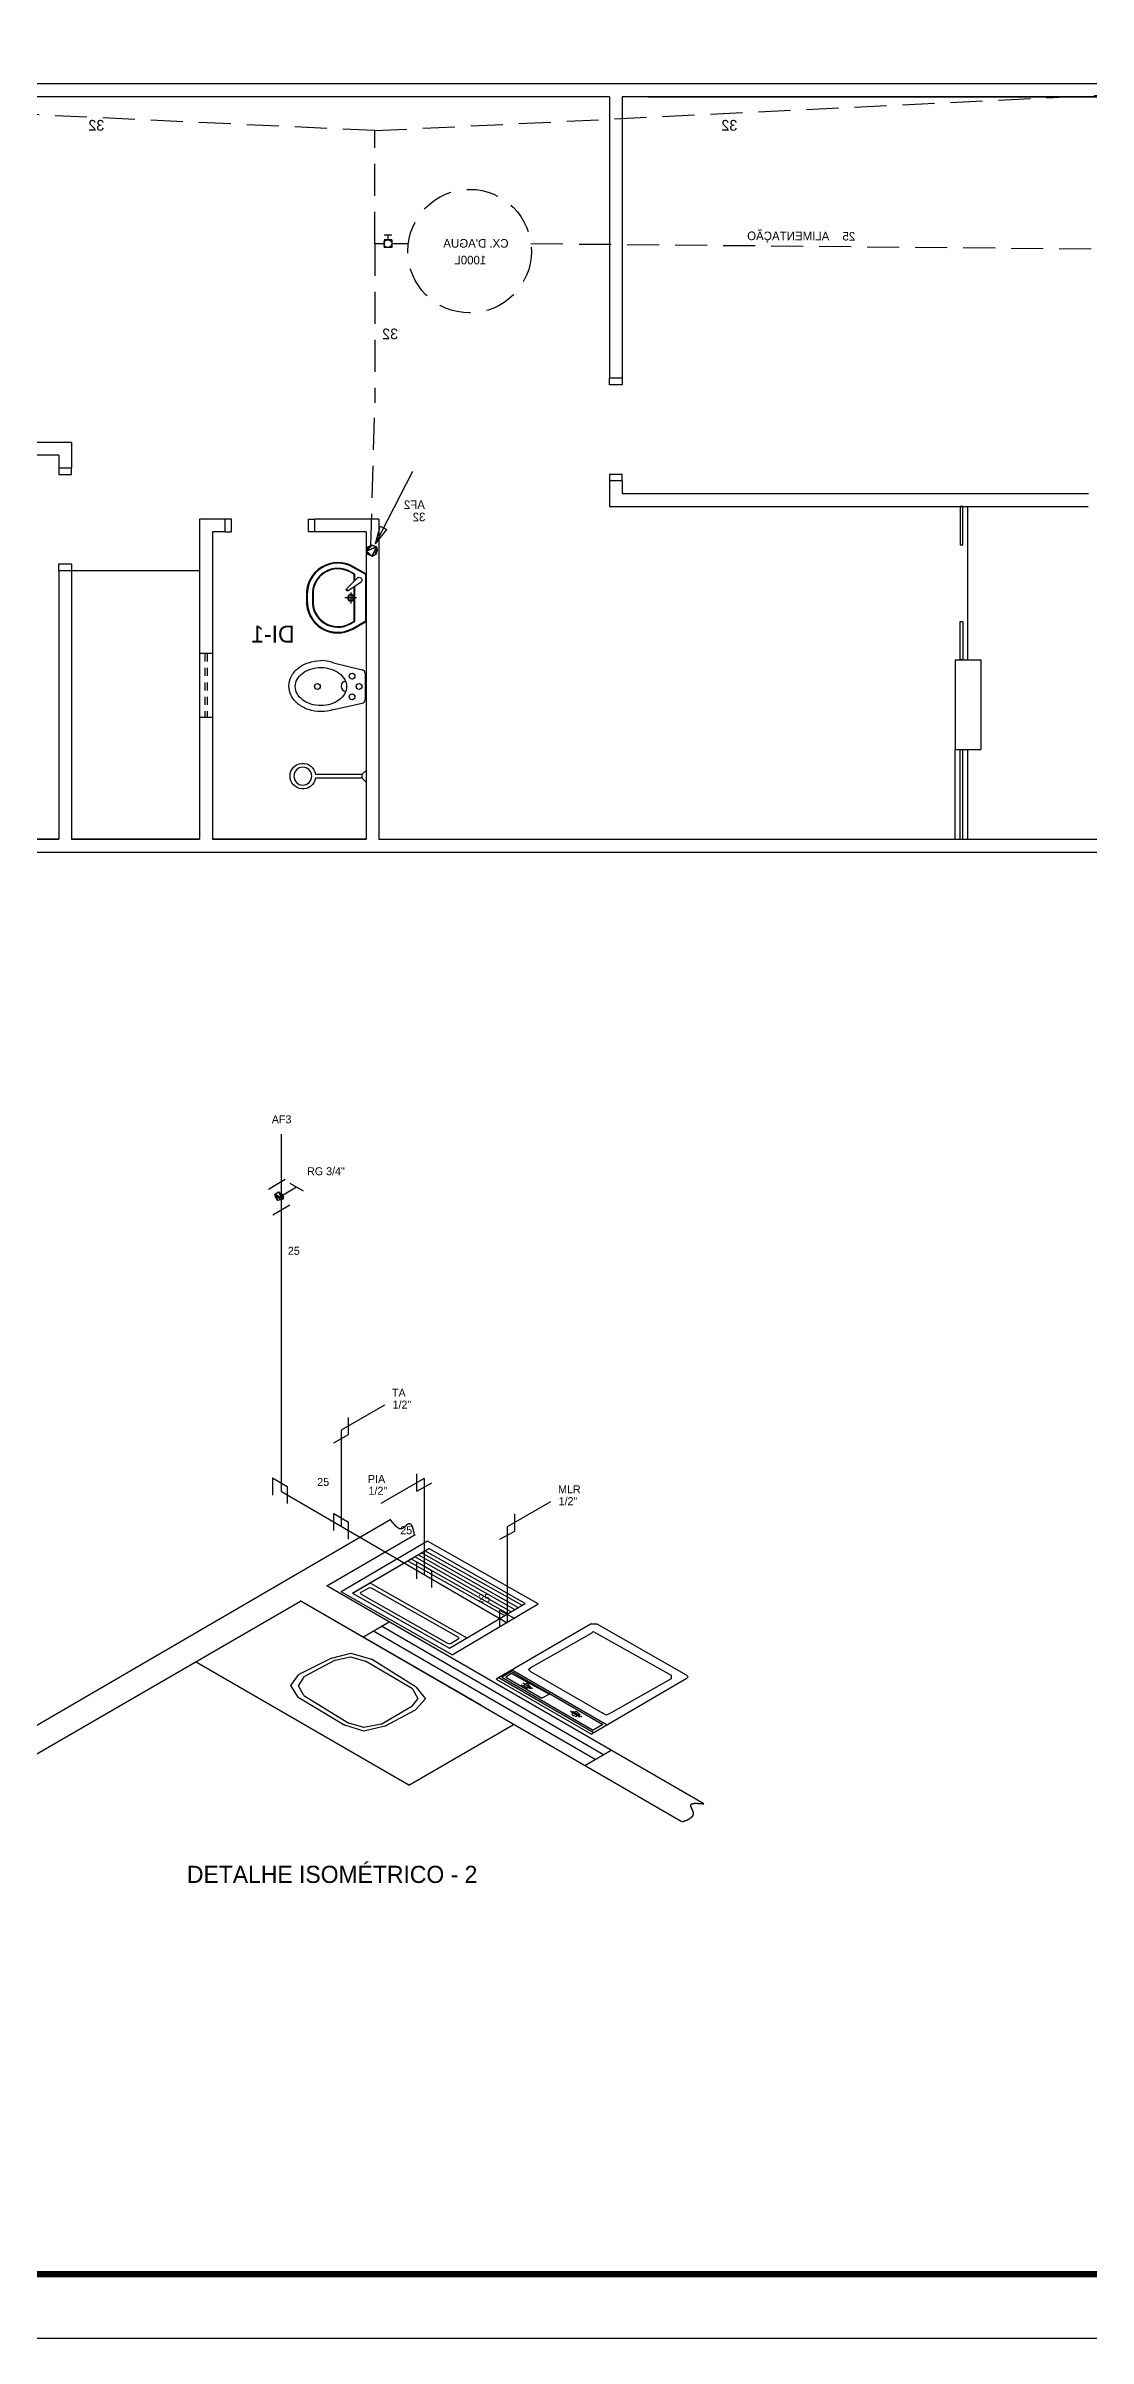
# Model space of a CAD drawing. Extents: x 1223 to 2114, y 507 to 973.
# Drawn here: x 2018.12 to 2034.39, y 603.36 to 639.17 of the extents above; entities that cross this region are included whole.
import ezdxf

# ---------------------------------------------------------------- set-up
doc = ezdxf.new("R2010")
doc.units = 0
doc.header["$MEASUREMENT"] = 0
doc.linetypes.add('DASHED', pattern=[0.75, 0.5, -0.25])
doc.linetypes.add('HIDDEN2', pattern=[0.1875, 0.125, -0.0625])
doc.layers.get('0').update_dxf_attribs({"linetype": 'CONTINUOUS'})
doc.layers.get('DEFPOINTS').update_dxf_attribs({"linetype": 'CONTINUOUS'})
for name, color, linetype in [('03', 3, 'CONTINUOUS'), ('BANHO_COZINHA', 7, 'CONTINUOUS'), ('FORMATO', 4, 'CONTINUOUS'), ('HS', 5, 'CONTINUOUS'), ('JANELAS', 8, 'CONTINUOUS'), ('JANELAS_EX', 4, 'CONTINUOUS'), ('NOME', 2, 'CONTINUOUS'), ('PAREDE', 2, 'CONTINUOUS'), ('PORTAS', 4, 'CONTINUOUS'), ('PROJECAO', 7, 'HIDDEN2'), ('REBAIXO', 8, 'CONTINUOUS')]:
    doc.layers.add(name, color=color, linetype=linetype)

# ---------------------------------------------------------------- blocks, each defined once
blk = doc.blocks.new('LAVAT2')
at = {"layer": 'BANHO_COZINHA'}
for p, q in [((-0.154, 0.073), (-0.07, 0.157)), ((-0.121, 0.042), (-0.053, 0.143)), ((-0.053, 0.143), (-0.07, 0.157)), ((-0.042, 0.122), (0.045, 0.122)), ((0, 0.079), (0, 0.17))]:
    blk.add_line(p, q, dxfattribs=at)
for points in [[(-0.019, 0.468), (0.019, 0.468, -0.595397), (0.242, 0.101), (0.184, 0), (-0.184, 0), (-0.242, 0.101, -0.595397)], [(-0.019, 0.462), (0.019, 0.462, -0.59561), (0.237, 0.104), (0.181, 0.006), (-0.181, 0.006), (-0.237, 0.104, -0.59561)]]:
    blk.add_lwpolyline(points, format="xyb", close=True, dxfattribs=at)
for points in [[(-0.135, 0.092), (-0.184, 0.092), (-0.203, 0.124, -0.598795), (-0.019, 0.422), (0.019, 0.422, -0.599099), (0.203, 0.124), (0.184, 0.092), (-0.088, 0.092)], [(-0.13, 0.097), (-0.182, 0.097), (-0.199, 0.126, -0.599051), (-0.019, 0.417), (0.019, 0.417, -0.599358), (0.199, 0.126), (0.182, 0.097), (-0.084, 0.097)], [(-0.153, 0.074, 1.201911), (-0.117, 0.048, 1.201911)]]:
    blk.add_lwpolyline(points, format="xyb", dxfattribs=at)
for radius in [0.0263, 0.0209]:
    blk.add_circle((0, 0.122), radius, dxfattribs=at)
blk.add_arc((-0.065, 0.146), 0.012, 346.1488, 114.5815, dxfattribs=at)
blk = doc.blocks.new('CHUV')
at = {"layer": 'BANHO_COZINHA'}
for p, q in [((0, 0.045), (0, -0.045)), ((0.03, 0.015), (0, 0.045)), ((0.395, 0.015), (0.03, 0.015)), ((0.03, -0.015), (0.03, 0.015)), ((0, -0.045), (0.03, -0.015)), ((0.03, -0.015), (0.395, -0.015))]:
    blk.add_line(p, q, dxfattribs=at)
blk.add_circle((0.494, 0.001), 0.07, dxfattribs=at)
blk.add_arc((0.494, 0.001), 0.1, 189.1456, 171.891, dxfattribs=at)

msp = doc.modelspace()

# ---------------------------------------------------------------- linework, layer by layer
at = {"color": 1}
for points in [[(2023.2637, 631.38864), (2023.84614, 632.52409)], [(2023.2637, 631.38864), (2023.33852, 631.66243)], [(2023.2637, 631.38864), (2023.43806, 631.60948)], [(2023.33852, 631.66243), (2023.43806, 631.60948)], [(2021.79724, 621.23263), (2021.82292, 621.21778), (2021.81891, 621.15156), (2021.77838, 621.14072), (2021.73784, 621.12989), (2021.70132, 621.18527), (2021.69048, 621.2258), (2021.74586, 621.26233), (2021.79724, 621.23263)], [(2021.69048, 621.2258), (2021.74586, 621.26233), (2021.81891, 621.15156), (2021.69048, 621.2258)], [(2021.69048, 621.2258), (2021.74586, 621.26233), (2021.81891, 621.15156), (2021.69048, 621.2258)], [(2021.69048, 621.2258), (2021.73784, 621.12989), (2021.70132, 621.18527), (2021.69048, 621.2258)], [(2021.69048, 621.2258), (2021.73784, 621.12989), (2021.70132, 621.18527), (2021.69048, 621.2258)], [(2021.73784, 621.12989), (2021.69048, 621.2258), (2021.77838, 621.14072), (2021.73784, 621.12989)], [(2021.73784, 621.12989), (2021.69048, 621.2258), (2021.77838, 621.14072), (2021.73784, 621.12989)], [(2021.81891, 621.15156), (2021.77838, 621.14072), (2021.69048, 621.2258), (2021.81891, 621.15156)], [(2021.81891, 621.15156), (2021.77838, 621.14072), (2021.69048, 621.2258), (2021.81891, 621.15156)], [(2021.79724, 621.23263), (2021.81891, 621.15156), (2021.74586, 621.26233), (2021.79724, 621.23263)], [(2021.79724, 621.23263), (2021.81891, 621.15156), (2021.74586, 621.26233), (2021.79724, 621.23263)], [(2021.81891, 621.15156), (2021.79724, 621.23263), (2021.82292, 621.21778), (2021.81891, 621.15156)], [(2021.81891, 621.15156), (2021.79724, 621.23263), (2021.82292, 621.21778), (2021.81891, 621.15156)]]:
    msp.add_lwpolyline(points, dxfattribs=at)
at = {"color": 6}
for points in [[(2021.79665, 616.58048), (2021.79665, 622.16258)], [(2023.40478, 617.93161), (2022.72852, 617.53993)], [(2022.72852, 617.53993), (2022.72852, 616.03841)], [(2024.0251, 616.7857), (2023.34884, 616.39402)], [(2024.0251, 616.7857), (2024.0251, 615.28417)], [(2021.79665, 616.58048), (2025.32169, 614.52993)], [(2025.99795, 616.42313), (2025.32169, 616.03146)], [(2025.32169, 616.03146), (2025.32169, 614.52993)]]:
    msp.add_lwpolyline(points, dxfattribs=at)
at = {"color": 3}
for points in [[(2021.85258, 621.45475), (2021.59051, 621.29782)], [(2022.02961, 621.33819), (2021.76754, 621.18126)], [(2021.92686, 621.39758), (2022.13235, 621.27879)], [(2021.92339, 621.05719), (2021.66132, 620.90026)], [(2022.844, 617.47292), (2022.844, 617.73994)], [(2022.61023, 617.34388), (2022.844, 617.47292)], [(2021.65425, 616.7941), (2021.88566, 616.66088)], [(2021.65425, 616.7941), (2021.65425, 616.52708)], [(2021.88566, 616.66088), (2021.88566, 616.39386)], [(2023.90681, 616.58964), (2023.90681, 616.85666)], [(2023.90681, 616.58964), (2024.14058, 616.71869)], [(2022.61304, 616.23893), (2022.844, 616.10491)], [(2022.61304, 615.9719), (2022.61304, 616.23893)], [(2022.844, 615.83788), (2022.844, 616.10491)], [(2025.20339, 615.83541), (2025.43716, 615.96445)], [(2025.43716, 615.96445), (2025.43716, 616.23147)], [(2023.90963, 615.48469), (2024.14058, 615.35067)], [(2023.90963, 615.21767), (2023.90963, 615.48469)], [(2024.14058, 615.08365), (2024.14058, 615.35067)], [(2025.20621, 614.73046), (2025.43716, 614.59644)], [(2025.20621, 614.46343), (2025.20621, 614.73046)]]:
    msp.add_lwpolyline(points, dxfattribs=at)
at = {"color": 4}
for points in [[(2016.13691, 611.86658), (2023.50071, 616.15017)], [(2022.5038, 615.11075), (2023.88092, 615.90892)], [(2024.07768, 615.80757), (2022.72805, 615.01645)], [(2022.90245, 614.99513), (2024.09374, 615.69407)], [(2024.0938, 615.68649), (2022.91003, 614.99519)], [(2025.4423, 614.73526), (2023.92789, 615.59425)], [(2025.49508, 614.76599), (2023.98067, 615.62498)], [(2025.5478, 614.80429), (2024.03345, 615.6557)], [(2025.80516, 614.82908), (2024.07768, 615.80757)], [(2025.60058, 614.83501), (2024.09374, 615.69407)], [(2025.27638, 614.64302), (2023.76197, 615.50201)], [(2025.32916, 614.67375), (2023.81475, 615.53274)], [(2025.38194, 614.70447), (2023.87511, 615.56353)], [(2016.52193, 611.64368), (2022.09136, 614.8717)], [(2024.9059, 613.24223), (2022.08734, 614.87403)], [(2028.0397, 611.42793), (2022.08734, 614.87403)], [(2023.99131, 614.248), (2022.5027, 615.11139)], [(2028.3911, 611.70232), (2022.5027, 615.11139)], [(2024.46316, 614.03045), (2022.72805, 615.01645)], [(2022.90245, 614.99513), (2024.41686, 614.13613)], [(2023.03892, 614.98107), (2023.03123, 614.99616), (2023.03868, 615.01137)], [(2023.03868, 615.01137), (2023.15182, 615.07289)], [(2023.03892, 614.98107), (2024.38595, 614.21164)], [(2023.15182, 615.07289), (2023.17448, 615.08064), (2023.20484, 615.07331)], [(2023.17387, 615.15639), (2024.68828, 614.2974)], [(2023.20484, 615.07331), (2024.55181, 614.31145)], [(2023.06533, 614.30783), (2023.47861, 614.54639)], [(2024.41686, 614.13613), (2025.60058, 614.83501)], [(2024.46316, 614.03045), (2025.80516, 614.82908)], [(2026.63169, 614.51443), (2025.14983, 613.65127)], [(2026.63169, 614.51443), (2026.66136, 614.51448), (2026.7207, 614.51459)], [(2026.7207, 614.51459), (2028.11663, 613.71611)], [(2026.69576, 612.39701), (2023.23053, 614.40319)], [(2026.82269, 612.47028), (2023.35747, 614.47646)], [(2024.38595, 614.21164), (2024.41193, 614.20027), (2024.44724, 614.2111)], [(2024.44655, 614.21213), (2024.55205, 614.28115)], [(2024.55181, 614.31145), (2024.56708, 614.29643), (2024.55205, 614.28115)], [(2026.63197, 614.36608), (2025.68355, 613.83028)], [(2026.63197, 614.36608), (2026.66158, 614.39581), (2026.72097, 614.36625)], [(2026.72097, 614.36625), (2027.87928, 613.71567)], [(2022.11691, 612.95788), (2020.45221, 613.92165)], [(2022.57656, 613.97831), (2022.06505, 613.72523)], [(2022.63506, 613.94703), (2022.15321, 613.69313)], [(2022.57656, 613.97831), (2022.87558, 614.05915), (2023.19938, 613.96122)], [(2022.63506, 613.94703), (2022.87395, 613.99983), (2023.10959, 613.934)], [(2023.83964, 613.49844), (2023.10959, 613.934)], [(2023.89977, 613.52647), (2023.19938, 613.96122)], [(2025.38691, 613.80006), (2026.87196, 612.94241)], [(2025.68366, 613.77094), (2025.65393, 613.80055), (2025.68355, 613.83028)], [(2022.05528, 613.36934), (2021.94153, 613.55054), (2022.06505, 613.72523)], [(2022.14507, 613.39655), (2022.06016, 613.54729), (2022.15321, 613.69313)], [(2023.83964, 613.49844), (2023.92454, 613.3477), (2023.83231, 613.23151)], [(2023.89977, 613.52647), (2024.04317, 613.34445), (2023.89, 613.17057)], [(2025.14983, 613.65127), (2026.63488, 612.79362)], [(2025.17945, 613.681), (2026.6645, 612.82335)], [(2025.38697, 613.77039), (2025.23879, 613.68111)], [(2025.23879, 613.68111), (2026.66444, 612.85301)], [(2025.38702, 613.74072), (2025.29812, 613.68122)], [(2025.29812, 613.68122), (2025.86244, 613.3559)], [(2025.38697, 613.77039), (2026.81262, 612.9423)], [(2025.38702, 613.74072), (2025.98101, 613.41546)], [(2025.5357, 613.56298), (2025.68415, 613.50392)], [(2025.56531, 613.59271), (2025.71382, 613.50397)], [(2025.56542, 613.53337), (2025.59504, 613.56309), (2025.62465, 613.59282), (2025.65437, 613.5632), (2025.6841, 613.53359), (2025.65443, 613.53353), (2025.62481, 613.50381), (2025.59509, 613.53342), (2025.56542, 613.53337)], [(2025.68366, 613.77094), (2026.81229, 613.12031)], [(2028.11674, 613.65678), (2026.63488, 612.79362)], [(2027.87939, 613.65634), (2026.93097, 613.12053)], [(2027.87928, 613.71567), (2027.87933, 613.686), (2027.87939, 613.65634)], [(2028.11663, 613.71611), (2028.14636, 613.6865), (2028.11674, 613.65678)], [(2022.05528, 613.36934), (2022.78533, 612.93377)], [(2022.14507, 613.39655), (2022.84546, 612.9618)], [(2023.34964, 612.94796), (2023.83231, 613.23151)], [(2023.40814, 612.91668), (2023.89, 613.17057)], [(2025.98101, 613.41546), (2025.86244, 613.3559)], [(2026.30786, 613.14905), (2026.45637, 613.06031)], [(2026.33753, 613.1491), (2026.48604, 613.06037)], [(2026.33764, 613.08976), (2026.33759, 613.11943), (2026.39687, 613.14921), (2026.42659, 613.1196), (2026.45632, 613.08998), (2026.42665, 613.08993), (2026.39704, 613.0602), (2026.33764, 613.08976)], [(2026.93097, 613.12053), (2026.87169, 613.09075), (2026.81229, 613.12031)], [(2023.7816, 611.99411), (2022.11691, 612.95788)], [(2023.40814, 612.91668), (2023.07946, 612.83666), (2022.78533, 612.93377)], [(2023.34964, 612.94796), (2023.08109, 612.89597), (2022.84546, 612.9618)], [(2023.7816, 611.99411), (2025.42075, 612.94416)], [(2026.81262, 612.9423), (2026.66444, 612.85301)], [(2026.53055, 612.30165), (2026.94383, 612.54021)]]:
    msp.add_lwpolyline(points, dxfattribs=at)
for points in [[(2023.5, 616.139, 0), (2023.5, 616.136, 0), (2023.5, 616.133, 0), (2023.51, 616.13, 0), (2023.51, 616.127, 0), (2023.51, 616.124, 0), (2023.51, 616.121, 0), (2023.51, 616.118, 0), (2023.52, 616.115, 0), (2023.52, 616.112, 0), (2023.52, 616.109, 0), (2023.52, 616.106, 0), (2023.53, 616.103, 0), (2023.53, 616.101, 0), (2023.53, 616.098, 0), (2023.53, 616.095, 0), (2023.54, 616.092, 0), (2023.54, 616.089, 0), (2023.54, 616.086, 0), (2023.54, 616.083, 0), (2023.54, 616.081, 0), (2023.55, 616.078, 0), (2023.55, 616.075, 0), (2023.55, 616.072, 0), (2023.55, 616.07, 0), (2023.56, 616.067, 0), (2023.56, 616.065, 0), (2023.56, 616.062, 0), (2023.56, 616.059, 0), (2023.57, 616.057, 0), (2023.57, 616.055, 0), (2023.57, 616.052, 0), (2023.57, 616.05, 0), (2023.57, 616.047, 0), (2023.58, 616.045, 0), (2023.58, 616.043, 0), (2023.58, 616.041, 0), (2023.58, 616.039, 0), (2023.59, 616.037, 0), (2023.59, 616.034, 0), (2023.59, 616.033, 0), (2023.59, 616.031, 0), (2023.6, 616.029, 0), (2023.6, 616.027, 0), (2023.6, 616.025, 0), (2023.6, 616.023, 0), (2023.61, 616.022, 0), (2023.61, 616.02, 0), (2023.61, 616.019, 0), (2023.61, 616.017, 0), (2023.61, 616.016, 0), (2023.62, 616.015, 0), (2023.62, 616.013, 0), (2023.62, 616.012, 0), (2023.62, 616.011, 0), (2023.63, 616.01, 0), (2023.63, 616.009, 0), (2023.63, 616.008, 0), (2023.63, 616.007, 0), (2023.64, 616.007, 0), (2023.64, 616.006, 0), (2023.64, 616.006, 0), (2023.64, 616.005, 0), (2023.65, 616.005, 0), (2023.65, 616.004, 0), (2023.65, 616.004, 0), (2023.65, 616.004, 0), (2023.66, 616.004, 0), (2023.66, 616.004, 0), (2023.66, 616.004, 0), (2023.66, 616.004, 0), (2023.67, 616.005, 0), (2023.67, 616.005, 0), (2023.67, 616.006, 0), (2023.67, 616.006, 0), (2023.68, 616.007, 0), (2023.68, 616.008, 0), (2023.68, 616.009, 0), (2023.68, 616.01, 0), (2023.69, 616.011, 0), (2023.69, 616.012, 0), (2023.69, 616.014, 0), (2023.69, 616.015, 0), (2023.7, 616.017, 0), (2023.7, 616.018, 0), (2023.7, 616.02, 0), (2023.7, 616.022, 0), (2023.71, 616.023, 0), (2023.71, 616.025, 0), (2023.71, 616.027, 0), (2023.71, 616.029, 0), (2023.72, 616.031, 0), (2023.72, 616.033, 0), (2023.72, 616.035, 0), (2023.72, 616.037, 0), (2023.73, 616.039, 0), (2023.73, 616.042, 0), (2023.73, 616.044, 0), (2023.73, 616.046, 0), (2023.74, 616.048, 0), (2023.74, 616.05, 0), (2023.74, 616.052, 0), (2023.74, 616.054, 0), (2023.75, 616.056, 0), (2023.75, 616.058, 0), (2023.75, 616.06, 0), (2023.75, 616.062, 0), (2023.75, 616.064, 0), (2023.76, 616.066, 0), (2023.76, 616.068, 0), (2023.76, 616.069, 0), (2023.76, 616.071, 0), (2023.77, 616.072, 0), (2023.77, 616.074, 0), (2023.77, 616.075, 0), (2023.77, 616.076, 0), (2023.77, 616.078, 0), (2023.78, 616.079, 0), (2023.78, 616.08, 0), (2023.78, 616.08, 0), (2023.78, 616.081, 0), (2023.78, 616.082, 0), (2023.79, 616.082, 0), (2023.79, 616.082, 0), (2023.79, 616.083, 0), (2023.79, 616.083, 0), (2023.79, 616.083, 0), (2023.8, 616.082, 0), (2023.8, 616.082, 0), (2023.8, 616.082, 0), (2023.8, 616.081, 0), (2023.8, 616.08, 0), (2023.8, 616.08, 0), (2023.81, 616.079, 0), (2023.81, 616.078, 0), (2023.81, 616.077, 0), (2023.81, 616.075, 0), (2023.81, 616.074, 0), (2023.81, 616.072, 0), (2023.81, 616.071, 0), (2023.82, 616.069, 0), (2023.82, 616.068, 0), (2023.82, 616.066, 0), (2023.82, 616.064, 0), (2023.82, 616.062, 0), (2023.82, 616.06, 0), (2023.82, 616.057, 0), (2023.83, 616.055, 0), (2023.83, 616.053, 0), (2023.83, 616.05, 0), (2023.83, 616.048, 0), (2023.83, 616.045, 0), (2023.83, 616.042, 0), (2023.83, 616.04, 0), (2023.83, 616.037, 0), (2023.83, 616.034, 0), (2023.84, 616.031, 0), (2023.84, 616.028, 0), (2023.84, 616.025, 0), (2023.84, 616.021, 0), (2023.84, 616.018, 0), (2023.84, 616.015, 0), (2023.84, 616.011, 0), (2023.84, 616.008, 0), (2023.84, 616.004, 0), (2023.85, 616.001, 0), (2023.85, 615.997, 0), (2023.85, 615.994, 0), (2023.85, 615.99, 0), (2023.85, 615.986, 0), (2023.85, 615.983, 0), (2023.85, 615.979, 0), (2023.85, 615.975, 0), (2023.85, 615.971, 0), (2023.85, 615.967, 0), (2023.85, 615.963, 0), (2023.86, 615.959, 0), (2023.86, 615.955, 0), (2023.86, 615.951, 0), (2023.86, 615.947, 0), (2023.86, 615.943, 0), (2023.86, 615.939, 0), (2023.86, 615.935, 0), (2023.86, 615.931, 0), (2023.86, 615.926, 0), (2023.86, 615.922, 0), (2023.86, 615.918, 0), (2023.86, 615.914, 0), (2023.87, 615.91, 0), (2023.87, 615.906, 0), (2023.87, 615.901, 0), (2023.87, 615.897, 0)], [(2028.05, 611.422, 0), (2028.05, 611.424, 0), (2028.06, 611.425, 0), (2028.06, 611.426, 0), (2028.06, 611.428, 0), (2028.07, 611.429, 0), (2028.07, 611.43, 0), (2028.07, 611.432, 0), (2028.08, 611.433, 0), (2028.08, 611.434, 0), (2028.08, 611.435, 0), (2028.09, 611.437, 0), (2028.09, 611.438, 0), (2028.1, 611.439, 0), (2028.1, 611.441, 0), (2028.1, 611.442, 0), (2028.11, 611.443, 0), (2028.11, 611.445, 0), (2028.11, 611.446, 0), (2028.12, 611.448, 0), (2028.12, 611.449, 0), (2028.12, 611.45, 0), (2028.13, 611.452, 0), (2028.13, 611.453, 0), (2028.13, 611.455, 0), (2028.14, 611.456, 0), (2028.14, 611.457, 0), (2028.14, 611.459, 0), (2028.14, 611.46, 0), (2028.15, 611.462, 0), (2028.15, 611.463, 0), (2028.15, 611.465, 0), (2028.16, 611.466, 0), (2028.16, 611.468, 0), (2028.16, 611.47, 0), (2028.17, 611.471, 0), (2028.17, 611.473, 0), (2028.17, 611.474, 0), (2028.17, 611.476, 0), (2028.18, 611.478, 0), (2028.18, 611.479, 0), (2028.18, 611.481, 0), (2028.18, 611.483, 0), (2028.19, 611.484, 0), (2028.19, 611.486, 0), (2028.19, 611.488, 0), (2028.19, 611.49, 0), (2028.2, 611.491, 0), (2028.2, 611.493, 0), (2028.2, 611.495, 0), (2028.2, 611.497, 0), (2028.2, 611.499, 0), (2028.21, 611.501, 0), (2028.21, 611.503, 0), (2028.21, 611.505, 0), (2028.21, 611.507, 0), (2028.21, 611.509, 0), (2028.21, 611.511, 0), (2028.22, 611.513, 0), (2028.22, 611.515, 0), (2028.22, 611.517, 0), (2028.22, 611.519, 0), (2028.22, 611.521, 0), (2028.22, 611.524, 0), (2028.22, 611.526, 0), (2028.22, 611.528, 0), (2028.22, 611.53, 0), (2028.23, 611.533, 0), (2028.23, 611.535, 0), (2028.23, 611.537, 0), (2028.23, 611.54, 0), (2028.23, 611.542, 0), (2028.23, 611.545, 0), (2028.23, 611.547, 0), (2028.23, 611.55, 0), (2028.23, 611.553, 0), (2028.23, 611.555, 0), (2028.23, 611.558, 0), (2028.23, 611.56, 0), (2028.23, 611.563, 0), (2028.23, 611.566, 0), (2028.23, 611.569, 0), (2028.23, 611.572, 0), (2028.23, 611.575, 0), (2028.22, 611.577, 0), (2028.22, 611.58, 0), (2028.22, 611.583, 0), (2028.22, 611.586, 0), (2028.22, 611.589, 0), (2028.22, 611.592, 0), (2028.22, 611.595, 0), (2028.22, 611.598, 0), (2028.22, 611.601, 0), (2028.22, 611.604, 0), (2028.21, 611.607, 0), (2028.21, 611.61, 0), (2028.21, 611.613, 0), (2028.21, 611.616, 0), (2028.21, 611.619, 0), (2028.21, 611.622, 0), (2028.21, 611.625, 0), (2028.2, 611.628, 0), (2028.2, 611.631, 0), (2028.2, 611.634, 0), (2028.2, 611.636, 0), (2028.2, 611.639, 0), (2028.2, 611.642, 0), (2028.2, 611.645, 0), (2028.2, 611.648, 0), (2028.2, 611.65, 0), (2028.19, 611.653, 0), (2028.19, 611.656, 0), (2028.19, 611.658, 0), (2028.19, 611.661, 0), (2028.19, 611.663, 0), (2028.19, 611.665, 0), (2028.19, 611.668, 0), (2028.19, 611.67, 0), (2028.19, 611.672, 0), (2028.19, 611.674, 0), (2028.19, 611.677, 0), (2028.19, 611.679, 0), (2028.19, 611.681, 0), (2028.19, 611.682, 0), (2028.19, 611.684, 0), (2028.19, 611.686, 0), (2028.19, 611.688, 0), (2028.19, 611.689, 0), (2028.19, 611.691, 0), (2028.19, 611.692, 0), (2028.2, 611.694, 0), (2028.2, 611.695, 0), (2028.2, 611.697, 0), (2028.2, 611.698, 0), (2028.2, 611.699, 0), (2028.2, 611.7, 0), (2028.2, 611.701, 0), (2028.21, 611.702, 0), (2028.21, 611.703, 0), (2028.21, 611.704, 0), (2028.21, 611.705, 0), (2028.21, 611.706, 0), (2028.22, 611.707, 0), (2028.22, 611.707, 0), (2028.22, 611.708, 0), (2028.22, 611.708, 0), (2028.22, 611.709, 0), (2028.23, 611.71, 0), (2028.23, 611.71, 0), (2028.23, 611.71, 0), (2028.24, 611.711, 0), (2028.24, 611.711, 0), (2028.24, 611.712, 0), (2028.24, 611.712, 0), (2028.25, 611.712, 0), (2028.25, 611.712, 0), (2028.25, 611.712, 0), (2028.26, 611.712, 0), (2028.26, 611.713, 0), (2028.26, 611.713, 0), (2028.27, 611.713, 0), (2028.27, 611.713, 0), (2028.27, 611.713, 0), (2028.28, 611.712, 0), (2028.28, 611.712, 0), (2028.28, 611.712, 0), (2028.29, 611.712, 0), (2028.29, 611.712, 0), (2028.3, 611.712, 0), (2028.3, 611.711, 0), (2028.3, 611.711, 0), (2028.31, 611.711, 0), (2028.31, 611.711, 0), (2028.32, 611.71, 0), (2028.32, 611.71, 0), (2028.32, 611.71, 0), (2028.33, 611.709, 0), (2028.33, 611.709, 0), (2028.34, 611.709, 0), (2028.34, 611.708, 0), (2028.34, 611.708, 0), (2028.35, 611.707, 0), (2028.35, 611.707, 0), (2028.36, 611.706, 0), (2028.36, 611.706, 0), (2028.37, 611.705, 0), (2028.37, 611.705, 0), (2028.37, 611.705, 0), (2028.38, 611.704, 0), (2028.38, 611.704, 0), (2028.39, 611.703, 0), (2028.39, 611.703, 0)]]:
    msp.add_polyline3d(points, dxfattribs=at)
at = {"layer": '03', "color": 6, "linetype": 'DASHED'}
for p, q in [((2023.25278, 637.84189), (2013.55103, 638.2935)), ((2023.25278, 637.84189), (2035.84236, 638.45783)), ((2023.25278, 636.07514), (2023.25278, 637.84189)), ((2023.25278, 636.07514), (2023.25278, 633.58929)), ((2023.7757, 636.07514), (2023.51918, 636.07514)), ((2025.69166, 636.07781), (2036.37878, 635.97708)), ((2023.19301, 631.35718), (2023.25278, 633.58929))]:
    msp.add_line(p, q, dxfattribs=at)
msp.add_circle((2024.73384, 635.95959), 0.96509, dxfattribs=at)
at = {"layer": 'BANHO_COZINHA'}
for p, q in [((2022.60661, 629.5304), (2023.05681, 629.41869)), ((2023.10236, 629.36045), (2023.10236, 628.95562)), ((2022.60661, 628.79832), (2023.05526, 628.89702))]:
    msp.add_line(p, q, dxfattribs=at)
msp.add_lwpolyline([(2022.60773, 628.79869, -0.00058011), (2022.60661, 628.79832, -0.07972988), (2022.41058, 628.76686, -0.07972988), (2022.21455, 628.79832, -0.08864412), (2022.05718, 628.88329, -0.10507242), (2021.94685, 629.0171, -0.12061605), (2021.9108, 629.16436, -0.12061605), (2021.94685, 629.31162, -0.10507242), (2022.05718, 629.44543, -0.08864412), (2022.21455, 629.5304, -0.07972988), (2022.41058, 629.56186, -0.07972988)], format="xyb", dxfattribs=at)
msp.add_lwpolyline([(2022.41058, 629.45493, -0.07489207), (2022.56832, 629.43117, -0.0853966), (2022.6933, 629.36778, -0.10617901), (2022.7821, 629.26642, -0.12766078), (2022.8104, 629.15739, -0.12766078), (2022.7821, 629.04836, -0.10617901), (2022.6933, 628.94699, -0.0853966), (2022.56832, 628.8836, -0.07489207), (2022.41058, 628.85984, -0.07489207), (2022.25284, 628.8836, -0.0853966), (2022.12786, 628.94699, -0.10617901), (2022.03906, 629.04836, -0.12766078), (2022.01076, 629.15739, -0.12766078), (2022.03906, 629.26642, -0.10617901), (2022.12786, 629.36778, -0.0853966), (2022.25284, 629.43117, -0.07489207)], format="xyb", close=True, dxfattribs=at)
for centre in [(2022.35593, 629.15784), (2022.89681, 629.31984), (2023.00666, 629.15784), (2022.89681, 628.99585)]:
    msp.add_circle(centre, 0.04517, dxfattribs=at)
for centre, radius, start, end in [((2022.41058, 628.93537), 0.62649, 71.765829, 90), ((2022.44755, 629.04759), 0.50834, 71.632877, 71.765829), ((2022.80559, 629.16206), 0.08, 98.237397, 264.202735), ((2023.04236, 629.36045), 0.06, 0, 76.064654), ((2023.04236, 628.95562), 0.06, 282.407223, 0)]:
    msp.add_arc(centre, radius, start, end, dxfattribs=at)
at = {"layer": 'DEFPOINTS', "color": 8, "linetype": 'ByBlock'}
for p in [(2026.91606, 636.07229), (2018.31606, 626.77229)]:
    msp.add_point(p, dxfattribs=at)
at = {"layer": 'FORMATO'}
msp.add_lwpolyline([(1992.82972, 603.35629), (2074.42972, 603.35629), (2074.42972, 662.75629), (1992.82972, 662.75629)], close=True, dxfattribs=at)
at = {"layer": 'FORMATO', "const_width": 0.1}
msp.add_lwpolyline([(1993.82972, 604.35629), (2073.42972, 604.35629), (2073.42972, 661.75629), (1993.82972, 661.75629)], close=True, dxfattribs=at)
at = {"layer": 'HS'}
for p, q in [((2023.39918, 636.07514), (2023.25278, 636.07514)), ((2023.51918, 636.20977), (2023.39918, 636.20977)), ((2023.51918, 636.13777), (2023.39918, 636.13777)), ((2023.39918, 636.13777), (2023.39918, 636.01777)), ((2023.51918, 636.01777), (2023.39918, 636.01777)), ((2023.45918, 636.13777), (2023.45918, 636.20977)), ((2023.51918, 636.13777), (2023.51918, 636.01777))]:
    msp.add_line(p, q, dxfattribs=at)
for points in [[(2023.12231, 631.285), (2023.14475, 631.34109), (2023.21206, 631.36353), (2023.26816, 631.34109), (2023.2906, 631.285), (2023.26816, 631.21768), (2023.21206, 631.19524), (2023.14475, 631.21768), (2023.12231, 631.285)], [(2023.27938, 631.34109), (2023.21206, 631.36353), (2023.12231, 631.27378), (2023.27938, 631.34109)], [(2023.27938, 631.34109), (2023.21206, 631.36353), (2023.12231, 631.27378), (2023.27938, 631.34109)], [(2023.15597, 631.34109), (2023.12231, 631.27378), (2023.21206, 631.36353), (2023.15597, 631.34109)], [(2023.15597, 631.34109), (2023.12231, 631.27378), (2023.21206, 631.36353), (2023.15597, 631.34109)], [(2023.12231, 631.27378), (2023.15597, 631.34109), (2023.12231, 631.285), (2023.12231, 631.27378)], [(2023.12231, 631.27378), (2023.15597, 631.34109), (2023.12231, 631.285), (2023.12231, 631.27378)], [(2023.12231, 631.285), (2023.12231, 631.285), (2023.15597, 631.34109), (2023.12231, 631.285)], [(2023.12231, 631.285), (2023.12231, 631.285), (2023.15597, 631.34109), (2023.12231, 631.285)], [(2023.12231, 631.27378), (2023.21206, 631.19524), (2023.27938, 631.34109), (2023.12231, 631.27378)], [(2023.12231, 631.27378), (2023.21206, 631.19524), (2023.27938, 631.34109), (2023.12231, 631.27378)], [(2023.26816, 631.2289), (2023.27938, 631.34109), (2023.21206, 631.19524), (2023.26816, 631.2289)], [(2023.26816, 631.2289), (2023.27938, 631.34109), (2023.21206, 631.19524), (2023.26816, 631.2289)], [(2023.27938, 631.34109), (2023.26816, 631.2289), (2023.2906, 631.30743), (2023.27938, 631.34109)], [(2023.27938, 631.34109), (2023.26816, 631.2289), (2023.2906, 631.30743), (2023.27938, 631.34109)], [(2023.21206, 631.19524), (2023.12231, 631.27378), (2023.15597, 631.21768), (2023.21206, 631.19524)], [(2023.21206, 631.19524), (2023.12231, 631.27378), (2023.15597, 631.21768), (2023.21206, 631.19524)], [(2023.2906, 631.285), (2023.2906, 631.30743), (2023.26816, 631.2289), (2023.2906, 631.285)], [(2023.2906, 631.285), (2023.2906, 631.30743), (2023.26816, 631.2289), (2023.2906, 631.285)]]:
    msp.add_lwpolyline(points, dxfattribs=at)
msp.add_circle((2023.45649, 636.0765), 0.06, dxfattribs=at)
at = {"layer": 'JANELAS', "color": 8}
for p, q in [((2018.51606, 630.97229), (2020.51606, 630.97229)), ((2020.51606, 629.67229), (2020.51606, 628.67229)), ((2020.71606, 629.67229), (2020.71606, 628.67229)), ((2032.39606, 626.77229), (2032.39606, 628.17229)), ((2032.43606, 626.77229), (2032.43606, 628.17229))]:
    msp.add_line(p, q, dxfattribs=at)
at = {"layer": 'JANELAS_EX', "color": 8}
for p, q in [((2032.31606, 626.77229), (2032.31606, 628.17229)), ((2032.51606, 626.77229), (2032.51606, 628.17229))]:
    msp.add_line(p, q, dxfattribs=at)
at = {"layer": 'PAREDE', "color": 8}
for p, q in [((2046.91606, 638.57229), (2002.91606, 638.57229)), ((2026.91606, 638.37229), (2013.51606, 638.37229)), ((2026.91606, 638.37229), (2026.91606, 633.97229)), ((2035.51606, 638.37229), (2027.11606, 638.37229)), ((2027.11606, 638.37229), (2027.11606, 633.97229)), ((2027.51606, 638.37229), (2035.51606, 638.37229)), ((2027.11606, 633.97229), (2026.91606, 633.97229)), ((2018.31606, 632.77229), (2011.11606, 632.77229)), ((2018.51606, 632.97229), (2013.51606, 632.97229)), ((2018.31606, 632.77229), (2018.31606, 632.57229)), ((2018.51606, 632.97229), (2018.51606, 632.57229)), ((2018.31606, 632.57229), (2018.51606, 632.57229)), ((2026.91606, 632.37229), (2026.91606, 631.97229)), ((2027.11606, 632.37229), (2026.91606, 632.37229)), ((2027.11606, 632.37229), (2027.11606, 632.17229)), ((2027.11606, 632.17229), (2034.39846, 632.17229)), ((2020.51606, 631.77229), (2020.51606, 629.67229)), ((2020.91606, 631.77229), (2020.51606, 631.77229)), ((2020.91606, 631.57229), (2020.91606, 631.77229)), ((2023.31606, 631.77229), (2022.31606, 631.77229)), ((2022.31606, 631.57229), (2022.31606, 631.77229)), ((2023.31606, 631.77229), (2023.31606, 626.77229)), ((2026.91606, 631.97229), (2032.31606, 631.97229)), ((2032.31606, 631.97229), (2032.51606, 631.97229)), ((2032.51606, 631.97229), (2034.39315, 631.97229)), ((2020.71606, 631.57229), (2020.71606, 629.67229)), ((2020.91606, 631.57229), (2020.71606, 631.57229)), ((2023.11606, 631.57229), (2022.31606, 631.57229)), ((2023.11606, 631.57229), (2023.11606, 626.77229)), ((2018.31606, 630.97229), (2018.31606, 626.77229)), ((2018.31606, 630.97229), (2018.51606, 630.97229)), ((2018.51606, 630.97229), (2018.51606, 626.77229)), ((2020.71606, 629.67229), (2020.51606, 629.67229)), ((2032.31606, 629.57229), (2032.31606, 628.17229)), ((2032.31606, 629.57229), (2032.71606, 629.57229)), ((2032.71606, 629.57229), (2032.71606, 628.17229)), ((2020.51606, 628.67229), (2020.51606, 626.77229)), ((2020.71606, 628.67229), (2020.51606, 628.67229)), ((2020.71606, 628.67229), (2020.71606, 626.77229)), ((2032.31606, 628.17229), (2032.71606, 628.17229)), ((2018.31606, 626.77229), (2011.11606, 626.77229)), ((2011.31606, 626.77229), (2018.31606, 626.77229)), ((2018.51606, 626.77229), (2020.51606, 626.77229)), ((2020.51606, 626.77229), (2018.51606, 626.77229)), ((2020.71606, 626.77229), (2023.11817, 626.77229)), ((2023.11606, 626.77229), (2020.71606, 626.77229)), ((2023.31606, 626.77229), (2046.91606, 626.77229)), ((2032.31606, 626.77229), (2032.51606, 626.77229)), ((2002.91606, 626.57229), (2046.91606, 626.57229))]:
    msp.add_line(p, q, dxfattribs=at)
at = {"layer": 'PORTAS', "color": 8}
for points in [[(2027.11606, 633.97229), (2027.11606, 633.87229), (2026.91606, 633.87229), (2026.91606, 633.97229)], [(2018.31606, 632.57229), (2018.31606, 632.47229), (2018.51606, 632.47229), (2018.51606, 632.57229)], [(2027.11606, 632.37229), (2027.11606, 632.47229), (2026.91606, 632.47229), (2026.91606, 632.37229)], [(2020.91606, 631.57229), (2021.01606, 631.57229), (2021.01606, 631.77229), (2020.91606, 631.77229)], [(2022.31606, 631.57229), (2022.21606, 631.57229), (2022.21606, 631.77229), (2022.31606, 631.77229)], [(2018.31606, 630.97229), (2018.31606, 631.07229), (2018.51606, 631.07229), (2018.51606, 630.97229)]]:
    msp.add_lwpolyline(points, dxfattribs=at)
for points in [[(2032.39606, 631.97229), (2032.39606, 631.37229), (2032.43606, 631.37229), (2032.43606, 631.97229)], [(2032.39606, 629.57229), (2032.39606, 630.17229), (2032.43606, 630.17229), (2032.43606, 629.57229)]]:
    msp.add_lwpolyline(points, close=True, dxfattribs=at)
at = {"layer": 'PROJECAO', "color": 8}
for p, q in [((2020.59606, 629.67229), (2020.59606, 628.67229)), ((2020.63606, 629.67229), (2020.63606, 628.67229))]:
    msp.add_line(p, q, dxfattribs=at)
at = {"layer": 'REBAIXO', "color": 8}
msp.add_line((2032.51606, 629.57229), (2032.51606, 631.97229), dxfattribs=at)

# ---------------------------------------------------------------- block references
at = {"layer": 'PAREDE', "color": 8, "xscale": -2, "yscale": 2, "zscale": 2, "rotation": 90}
msp.add_blockref('LAVAT2', (2023.12264, 630.54439), dxfattribs=at)
at = {"layer": 'PAREDE', "color": 8, "xscale": -2, "yscale": 2, "zscale": 2}
msp.add_blockref('CHUV', (2023.11606, 627.75605), dxfattribs=at)

# ---------------------------------------------------------------- texts
at = {"layer": 'HS', "color": 2, "text_generation_flag": 2}
for s, height, p in [("CX. D'AGUA", 0.133867, (2025.34114, 636.01364)), ('1000L', 0.133867, (2024.99302, 635.7528)), ('AF2', 0.133867, (2024.03546, 631.93184)), ('32', 0.133867, (2024.04348, 631.73951)), ('DI-1', 0.267735, (2021.99982, 629.84287))]:
    msp.add_text(s, height=height, dxfattribs=at).set_placement(p)
for s, height, p in [('ALIMENTAÇÃO', 0.1338674, (2030.35113, 636.12692)), ('25', 0.133867, (2030.75538, 636.12472))]:
    msp.add_text(s, height=height, rotation=359.789681, dxfattribs=at).set_placement(p)
at = {"layer": 'HS', "color": 2}
for s, height, p in [('AF3', 0.125, (2021.6437, 622.33391)), ('RG 3/4"', 0.125, (2022.19485, 621.52294)), ('25', 0.125, (2021.89411, 620.2802)), ('TA', 0.125, (2023.5213, 618.06242)), ('1/2"', 0.125, (2023.53012, 617.87747)), ('25', 0.125, (2022.35361, 616.66961)), ('PIA', 0.125, (2023.14534, 616.71559)), ('1/2"', 0.125, (2023.15415, 616.53063)), ('MLR', 0.125, (2026.11447, 616.55395)), ('1/2"', 0.125, (2026.12328, 616.369)), ('25', 0.125, (2023.6502, 615.91537)), ('25', 0.125, (2024.86937, 614.85343)), ('DETALHE ISOMÉTRICO - 2', 0.2677349, (2020.31833, 610.46736))]:
    msp.add_text(s, height=height, dxfattribs=at).set_placement(p)
at = {"layer": 'NOME', "text_generation_flag": 2}
for p in [(2019.02877, 637.84127), (2028.91501, 637.84127), (2023.61748, 634.58176)]:
    msp.add_text('32', height=0.168, dxfattribs=at).set_placement(p)

doc.saveas('drawing.dxf')
